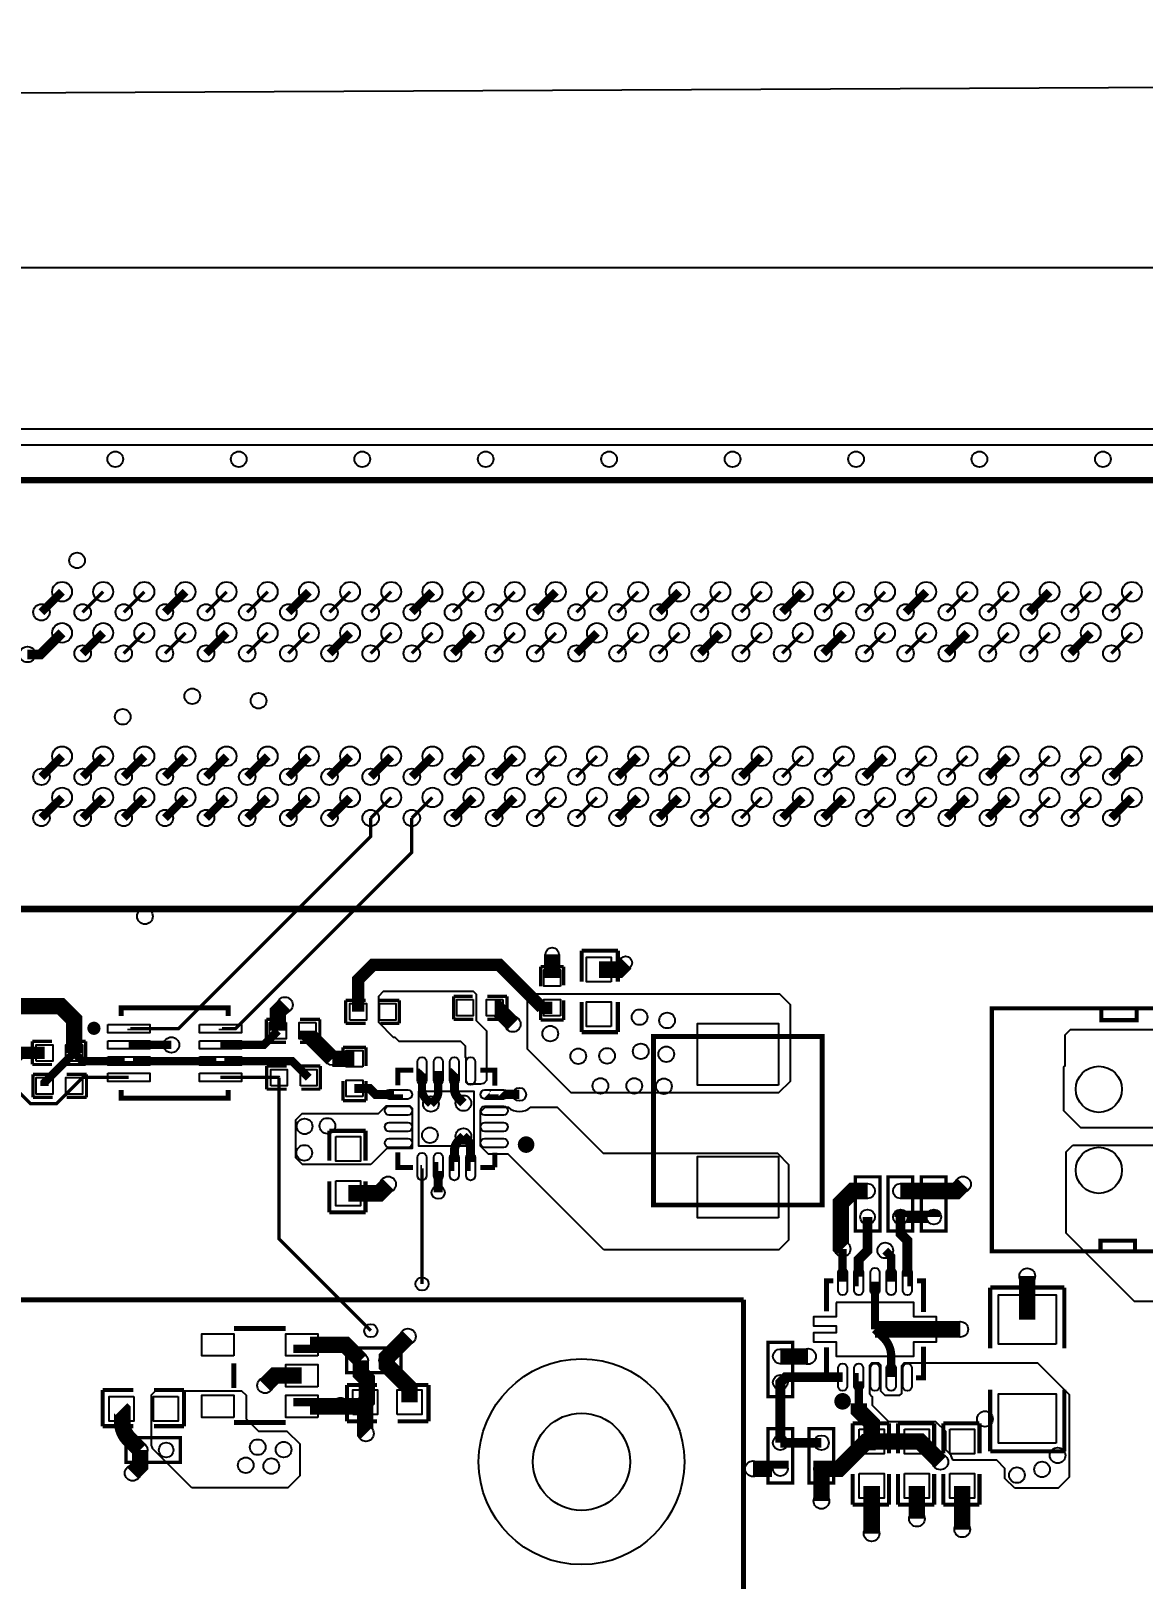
# Model space of a CAD drawing. Extents: x -17 to 168, y 0 to 127.
# Drawn here: x 93.23 to 127.55, y 79.5 to 127.28 of the extents above; entities that cross this region are included whole.
import ezdxf

# ---------------------------------------------------------------- set-up
doc = ezdxf.new("R2010")
doc.units = 0
doc.header["$MEASUREMENT"] = 0
doc.layers.get('0').update_dxf_attribs({"linetype": 'CONTINUOUS'})
doc.layers.get('Defpoints').update_dxf_attribs({"linetype": 'CONTINUOUS'})
for name, color, linetype in [('BG_OUTLINE', 130, 'CONTINUOUS'), ('ET_TOP', 123, 'CONTINUOUS'), ('PG_SILKSCREEN_TOP', 123, 'CONTINUOUS'), ('PIN_TOP', 4, 'CONTINUOUS'), ('RKI_ALL', 140, 'CONTINUOUS'), ('VC_TOP', 131, 'CONTINUOUS')]:
    doc.layers.add(name, color=color, linetype=linetype)
doc.dimstyles.get("Standard").update_dxf_attribs({"dimtxt": 0.18, "dimasz": 0.18, "dimexe": 0.18, "dimexo": 0.0625, "dimgap": 0.09, "dimtad": 0, "dimtih": 1, "dimtoh": 1, "dimdec": 4, "dimzin": 0, "dimdsep": 46, "dimtxsty": 'STANDARD', "dimcen": 0.09, "dimadec": 0, "dimazin": 0, "dimtfac": 1, "dimtdec": 4, "dimtofl": 0, "dimtmove": 0, "dimatfit": 3, "dimfxl": 1, "dimtolj": 1, "dimtzin": 0, "dimarcsym": 0})

# ---------------------------------------------------------------- blocks, each defined once
blk = doc.blocks.new('*D9')
at = {"layer": 'Defpoints', "color": 0, "linetype": 'Continuous', "transparency": 16777216}
for p in [(160.909, 119.971), (4.064, 110.936), (160.909, 110.936)]:
    blk.add_point(p, dxfattribs=at)
at = {"layer": 'VC_TOP', "color": 0, "linetype": 'Continuous', "lineweight": -2, "transparency": 16777216}
for p, q in [((4.064, 110.998), (4.064, 120.151)), ((7.064, 119.971), (72.396, 119.971)), ((157.909, 119.971), (92.576, 119.971)), ((160.909, 110.998), (160.909, 120.151))]:
    blk.add_line(p, q, dxfattribs=at)
at = {"layer": 'VC_TOP', "color": 0, "linetype": 'Continuous', "transparency": 16777216}
for points in [[(7.064, 120.471), (7.064, 119.471), (4.064, 119.971)], [(157.909, 120.471), (157.909, 119.471), (160.909, 119.971)]]:
    blk.add_solid(points, dxfattribs=at)
at = {"layer": 'VC_TOP', "color": 0, "linetype": 'Continuous', "transparency": 16777216, "insert": (82.486, 119.971), "char_height": 3, "attachment_point": 5}
blk.add_mtext('\\A1;156.85mm', dxfattribs=at)
blk = doc.blocks.new('*D10')
at = {"layer": 'Defpoints', "color": 0, "linetype": 'Continuous', "transparency": 16777216}
for p in [(164.94, 125.71), (165, 113.44), (0, 112.639)]:
    blk.add_point(p, dxfattribs=at)
at = {"layer": 'VC_TOP', "color": 0, "linetype": 'Continuous', "lineweight": -2, "transparency": 16777216}
for p, q in [((161.94, 125.695), (92.03, 125.356)), ((164.999, 113.503), (164.939, 125.89)), ((2.94, 124.924), (72.85, 125.263)), ((0, 112.702), (-0.06, 125.089))]:
    blk.add_line(p, q, dxfattribs=at)
at = {"layer": 'VC_TOP', "color": 0, "linetype": 'Continuous', "transparency": 16777216}
for points in [[(161.938, 126.195), (161.943, 125.195), (164.94, 125.71)], [(2.938, 125.424), (2.943, 124.424), (-0.06, 124.909)]]:
    blk.add_solid(points, dxfattribs=at)
at = {"layer": 'VC_TOP', "color": 0, "linetype": 'Continuous', "transparency": 16777216, "insert": (82.44, 125.31), "char_height": 3, "attachment_point": 5}
blk.add_mtext('\\A1;165.00mm', dxfattribs=at)

msp = doc.modelspace()

# ---------------------------------------------------------------- linework, layer by layer
at = {"linetype": 'Continuous'}
msp.add_circle((110.222005, 83.116496), 1.5, dxfattribs=at)
at = {"layer": 'BG_OUTLINE'}
msp.add_lwpolyline([(2.029968, 114.999795), (163.344352, 114.999795)], dxfattribs=at)
at = {"layer": 'ET_TOP'}
for points, const_width in [([(94.189499, 109.970595), (93.554499, 109.335595)], 0.254), ([(95.459499, 109.970595), (94.824499, 109.335595)], 0.1016), ([(96.729499, 109.970595), (96.094499, 109.335595)], 0.1016), ([(97.999499, 109.970595), (97.364499, 109.335595)], 0.254), ([(99.269499, 109.970595), (98.634499, 109.335595)], 0.1016), ([(100.539499, 109.970595), (99.904499, 109.335595)], 0.1016), ([(101.809499, 109.970595), (101.174499, 109.335595)], 0.254), ([(103.079499, 109.970595), (102.444499, 109.335595)], 0.1016), ([(104.349499, 109.970595), (103.714499, 109.335595)], 0.1016), ([(105.619499, 109.970595), (104.984499, 109.335595)], 0.254), ([(106.889499, 109.970595), (106.254499, 109.335595)], 0.1016), ([(108.159499, 109.970595), (107.524499, 109.335595)], 0.1016), ([(109.429499, 109.970595), (108.794499, 109.335595)], 0.254), ([(110.699499, 109.970595), (110.064499, 109.335595)], 0.1016), ([(111.969499, 109.970595), (111.334499, 109.335595)], 0.1016), ([(113.239499, 109.970595), (112.604499, 109.335595)], 0.254), ([(114.509499, 109.970595), (113.874499, 109.335595)], 0.1016), ([(115.779499, 109.970595), (115.144499, 109.335595)], 0.1016), ([(117.049499, 109.970595), (116.414499, 109.335595)], 0.254), ([(118.319499, 109.970595), (117.684499, 109.335595)], 0.1016), ([(119.589499, 109.970595), (118.954499, 109.335595)], 0.1016), ([(120.859499, 109.970595), (120.224499, 109.335595)], 0.254), ([(122.129499, 109.970595), (121.494499, 109.335595)], 0.1016), ([(123.399499, 109.970595), (122.764499, 109.335595)], 0.1016), ([(124.669499, 109.970595), (124.034499, 109.335595)], 0.254), ([(125.939499, 109.970595), (125.304499, 109.335595)], 0.1016), ([(127.209499, 109.970595), (126.574499, 109.335595)], 0.1016), ([(94.189499, 108.700595), (93.522698, 108.033795), (93.122801, 108.033795)], 0.3048), ([(95.459499, 108.700595), (94.824499, 108.065595)], 0.254), ([(96.729499, 108.700595), (96.094499, 108.065595)], 0.1016), ([(97.999499, 108.700595), (97.364499, 108.065595)], 0.1016), ([(99.269499, 108.700595), (98.634499, 108.065595)], 0.254), ([(100.539499, 108.700595), (99.904499, 108.065595)], 0.1016), ([(101.809499, 108.700595), (101.174499, 108.065595)], 0.1016), ([(103.079499, 108.700595), (102.444499, 108.065595)], 0.254), ([(104.349499, 108.700595), (103.714499, 108.065595)], 0.1016), ([(105.619499, 108.700595), (104.984499, 108.065595)], 0.1016), ([(106.889499, 108.700595), (106.254499, 108.065595)], 0.254), ([(108.159499, 108.700595), (107.524499, 108.065595)], 0.1016), ([(109.429499, 108.700595), (108.794499, 108.065595)], 0.1016), ([(110.699499, 108.700595), (110.064499, 108.065595)], 0.254), ([(111.969499, 108.700595), (111.334499, 108.065595)], 0.1016), ([(113.239499, 108.700595), (112.604499, 108.065595)], 0.1016), ([(114.509499, 108.700595), (113.874499, 108.065595)], 0.254), ([(115.779499, 108.700595), (115.144499, 108.065595)], 0.1016), ([(117.049499, 108.700595), (116.414499, 108.065595)], 0.1016), ([(118.319499, 108.700595), (117.684499, 108.065595)], 0.254), ([(119.589499, 108.700595), (118.954499, 108.065595)], 0.1016), ([(120.859499, 108.700595), (120.224499, 108.065595)], 0.1016), ([(122.129499, 108.700595), (121.494499, 108.065595)], 0.254), ([(123.399499, 108.700595), (122.764499, 108.065595)], 0.1016), ([(124.669499, 108.700595), (124.034499, 108.065595)], 0.1016), ([(125.939499, 108.700595), (125.304499, 108.065595)], 0.254), ([(127.209499, 108.700595), (126.574499, 108.065595)], 0.1016), ([(94.189499, 104.890595), (93.554499, 104.255595)], 0.254), ([(95.459499, 104.890595), (94.824499, 104.255595)], 0.254), ([(96.729499, 104.890595), (96.094499, 104.255595)], 0.254), ([(97.999499, 104.890595), (97.364499, 104.255595)], 0.254), ([(99.269499, 104.890595), (98.634499, 104.255595)], 0.254), ([(100.539499, 104.890595), (99.904499, 104.255595)], 0.254), ([(101.809499, 104.890595), (101.174499, 104.255595)], 0.254), ([(103.079499, 104.890595), (102.444499, 104.255595)], 0.254), ([(104.349499, 104.890595), (103.714499, 104.255595)], 0.254), ([(105.619499, 104.890595), (104.984499, 104.255595)], 0.254), ([(106.889499, 104.890595), (106.254499, 104.255595)], 0.254), ([(108.159499, 104.890595), (107.524499, 104.255595)], 0.254), ([(109.429499, 104.890595), (108.794499, 104.255595)], 0.1016), ([(110.699499, 104.890595), (110.064499, 104.255595)], 0.1016), ([(111.969499, 104.890595), (111.334499, 104.255595)], 0.254), ([(113.239499, 104.890595), (112.604499, 104.255595)], 0.1016), ([(114.509499, 104.890595), (113.874499, 104.255595)], 0.1016), ([(115.779499, 104.890595), (115.144499, 104.255595)], 0.254), ([(117.049499, 104.890595), (116.414499, 104.255595)], 0.1016), ([(118.319499, 104.890595), (117.684499, 104.255595)], 0.1016), ([(119.589499, 104.890595), (118.954499, 104.255595)], 0.254), ([(120.859499, 104.890595), (120.224499, 104.255595)], 0.1016), ([(122.129499, 104.890595), (121.494499, 104.255595)], 0.1016), ([(123.399499, 104.890595), (122.764499, 104.255595)], 0.254), ([(124.669499, 104.890595), (124.034499, 104.255595)], 0.1016), ([(125.939499, 104.890595), (125.304499, 104.255595)], 0.1016), ([(127.209499, 104.890595), (126.574499, 104.255595)], 0.254), ([(94.189499, 103.620595), (93.554499, 102.985595)], 0.254), ([(95.459499, 103.620595), (94.824499, 102.985595)], 0.254), ([(96.729499, 103.620595), (96.094499, 102.985595)], 0.254), ([(97.999499, 103.620595), (97.364499, 102.985595)], 0.254), ([(99.269499, 103.620595), (98.634499, 102.985595)], 0.254), ([(100.539499, 103.620595), (99.904499, 102.985595)], 0.254), ([(101.809499, 103.620595), (101.174499, 102.985595)], 0.254), ([(103.079499, 103.620595), (102.444499, 102.985595)], 0.254), ([(106.889499, 103.620595), (106.254499, 102.985595)], 0.254), ([(108.159499, 103.620595), (107.524499, 102.985595)], 0.254), ([(111.969499, 103.620595), (111.334499, 102.985595)], 0.254), ([(113.239499, 103.620595), (112.604499, 102.985595)], 0.254), ([(117.049499, 103.620595), (116.414499, 102.985595)], 0.254), ([(118.319499, 103.620595), (117.684499, 102.985595)], 0.254), ([(122.129499, 103.620595), (121.494499, 102.985595)], 0.254), ([(123.399499, 103.620595), (122.764499, 102.985595)], 0.254), ([(127.209499, 103.620595), (126.574499, 102.985595)], 0.254), ([(104.349499, 103.620595), (103.714499, 102.985595)], 0.1016), ([(105.619499, 103.620595), (104.984499, 102.985595)], 0.1016), ([(109.429499, 103.620595), (108.794499, 102.985595)], 0.1016), ([(110.699499, 103.620595), (110.064499, 102.985595)], 0.1016), ([(114.509499, 103.620595), (113.874499, 102.985595)], 0.1016), ([(115.779499, 103.620595), (115.144499, 102.985595)], 0.1016), ([(119.589499, 103.620595), (118.954499, 102.985595)], 0.1016), ([(120.859499, 103.620595), (120.224499, 102.985595)], 0.1016), ([(124.669499, 103.620595), (124.034499, 102.985595)], 0.1016), ([(125.939499, 103.620595), (125.304499, 102.985595)], 0.1016), ([(103.714499, 102.985595), (103.714499, 102.415188), (97.783193, 96.483907), (96.250506, 96.483907), (96.250506, 96.483983)], 0.1016), ([(104.984499, 102.985595), (104.984499, 101.925095), (104.5337, 101.474295), (99.543387, 96.483907), (99.075494, 96.483907), (99.075494, 96.483983)], 0.1016), ([(109.316495, 98.781895), (109.316495, 98.045295)], 0.508), ([(109.0041, 97.130895), (107.6833, 98.451695), (103.7844, 98.451695), (103.3272, 97.994495), (103.3272, 97.003895)], 0.381), ([(111.5822, 98.515195), (111.373895, 98.30689), (110.759189, 98.30689)], 0.508), ([(88.4555, 97.932494), (88.4555, 97.727795), (89.0016, 97.181695), (94.1451, 97.181695), (94.5642, 96.762595), (94.5642, 95.733895)], 0.508), ([(100.8507, 96.419695), (100.8507, 97.003895), (101.0666, 97.219795)], 0.508), ([(107.5436, 97.130895), (107.5944, 97.130895), (108.1024, 96.622895)], 0.508), ([(109.316495, 97.130895), (109.0041, 97.130895)], 0.381), ([(99.075494, 95.983806), (100.414811, 95.983806), (100.8507, 96.419695)], 0.254), ([(101.7651, 96.419695), (101.7651, 96.32569), (102.534695, 95.556095)], 0.508), ([(96.250506, 95.983806), (97.565489, 95.983806)], 0.254), ([(92.723005, 95.556095), (92.900805, 95.733895), (93.6498, 95.733895)], 0.381), ([(93.6498, 94.717895), (93.6498, 94.819495), (94.5642, 95.733895)], 0.254), ([(96.250506, 95.483985), (96.250506, 95.483909), (94.814111, 95.483909), (94.5642, 95.733895)], 0.254), ([(99.075494, 95.483985), (99.075494, 95.483909), (96.250506, 95.483909), (96.250506, 95.483985)], 0.254), ([(99.075494, 95.483985), (99.075494, 95.483909), (101.291111, 95.483909), (101.8032, 94.971895)], 0.254), ([(103.215389, 95.556095), (102.534695, 95.556095)], 0.508), ([(92.8751, 94.514695), (93.224401, 94.165395), (94.011801, 94.165395), (94.5642, 94.717895)], 0.1016), ([(96.250506, 94.983808), (94.830113, 94.983808), (94.5642, 94.717895)], 0.1016), ([(99.075494, 94.983808), (100.876887, 94.983808), (100.8888, 94.971895)], 0.1016), ([(100.8888, 94.971895), (100.8888, 89.993495), (103.7209, 87.161395)], 0.1016), ([(104.575102, 94.452999), (104.575102, 94.452897), (103.866391, 94.452897), (103.677695, 94.641695), (103.215389, 94.641695)], 0.2794), ([(108.306387, 94.457012), (107.528411, 94.457012), (107.524296, 94.452897), (107.525109, 94.452897), (107.525109, 94.452999)], 0.2794), ([(105.300018, 92.227908), (105.299993, 92.227908), (105.299993, 88.604903)], 0.1016), ([(105.800093, 91.432101), (105.800093, 92.227908), (105.800195, 92.227908)], 0.2794), ([(104.2543, 91.682595), (103.973605, 91.4019), (103.0224, 91.4019)], 0.508), ([(121.0945, 91.473807), (121.787412, 91.473807), (121.9962, 91.682595)], 0.508), ([(118.279189, 89.684606), (118.2243, 89.739495), (118.2243, 91.098395), (118.599712, 91.473807), (119.0498, 91.473807)], 0.508), ([(121.0945, 91.473807), (120.0658, 91.473807)], 0.508), ([(118.779087, 88.679299), (118.779011, 88.679299), (118.779011, 89.367106), (119.0498, 89.637895), (119.0498, 90.672183)], 0.3048), ([(121.0945, 90.672183), (121.0945, 90.672209), (120.0658, 90.672209), (120.0658, 90.672183)], 0.381), ([(120.0658, 90.672183), (120.0658, 90.158595), (120.279211, 89.94521), (120.279211, 88.679299), (120.279185, 88.679299)], 0.3048), ([(118.279189, 88.679299), (118.279189, 89.684606)], 0.254), ([(119.779288, 88.679299), (119.779288, 89.454507), (119.5959, 89.637895)], 0.254), ([(123.9774, 87.504295), (123.9774, 88.850495)], 0.508), ([(119.279187, 88.679299), (119.279187, 87.204296)], 0.254), ([(119.279187, 87.204296), (121.912101, 87.204296)], 0.508), ([(101.586792, 86.727106), (101.586792, 86.727005), (102.928903, 86.727005), (103.408988, 86.246995)], 0.508), ([(104.210612, 86.246995), (104.210612, 86.330307), (104.8639, 86.983595)], 0.508), ([(103.5431, 84.951595), (103.5939, 85.002395), (103.5939, 85.662795), (103.408988, 85.847707), (103.408988, 86.246995)], 0.508), ([(104.9147, 84.951595), (104.9147, 85.396095), (104.210612, 86.100209), (104.210612, 86.246995)], 0.508), ([(116.3574, 86.368407), (117.215412, 86.368407)], 0.508), ([(101.586792, 85.777095), (100.7618, 85.777095), (100.457, 85.472295)], 0.508), ([(118.279189, 85.729293), (116.520011, 85.729293), (116.3574, 85.566809), (116.3574, 85.566783)], 0.3048), ([(116.3574, 85.566783), (116.3574, 83.701407)], 0.3048), ([(101.586792, 84.827085), (101.586792, 84.82711), (103.418589, 84.82711), (103.5431, 84.951595)], 0.508), ([(103.5431, 84.951595), (103.5431, 84.011795), (103.5685, 83.986395)], 0.508), ([(96.601788, 83.478395), (96.601788, 83.001409), (96.3676, 82.767195)], 0.508), ([(116.3574, 83.701407), (117.6274, 83.701407)], 0.3048), ([(119.1768, 83.745095), (120.5738, 83.745095)], 0.508), ([(120.5738, 83.745095), (120.6627, 83.745095), (121.2977, 83.110095)], 0.508), ([(116.3574, 82.899783), (116.3574, 82.899809), (115.513612, 82.899809)], 0.508), ([(117.6274, 82.899783), (117.6274, 81.903595)], 0.508), ([(119.1768, 82.373495), (119.1768, 80.899)], 0.508), ([(120.5738, 82.373495), (120.5738, 81.3562)], 0.508), ([(121.9708, 82.373495), (121.9708, 81.026)], 0.508)]:
    msp.add_lwpolyline(points, dxfattribs=dict(at, const_width=const_width))
for points in [[(107.098313, 94.766105), (106.7181, 94.766105), (106.657597, 94.826607), (106.657597, 95.581495), (106.643399, 95.595694), (106.643399, 95.948195), (106.5022, 96.089495), (104.5972, 96.089495), (104.4702, 96.216495), (104.4194, 96.216495), (103.9622, 96.673695), (103.9622, 97.486495), (104.1146, 97.638895), (106.6292, 97.638895), (106.8832, 97.638895), (106.9721, 97.549995), (106.9721, 96.737195), (107.294705, 96.41459), (107.294705, 95.111595), (107.288305, 95.105195), (107.288305, 94.879211), (107.204307, 94.795111), (107.187695, 94.792495, 0.060708), (107.107711, 94.769889)], [(110.912656, 89.654634), (107.960211, 92.607105), (107.350611, 92.607105), (107.103697, 92.853993), (107.103697, 93.922291), (107.245201, 94.063795), (107.954293, 94.063795, 0.385914), (108.656907, 94.063795), (109.467599, 94.063795), (110.890304, 92.641166), (116.2685, 92.641166), (116.614448, 92.295218), (116.614448, 89.953338), (116.315744, 89.654634)], [(123.5964, 82.297295), (123.2916, 82.602095), (123.2916, 82.906895), (123.0376, 83.160895), (121.700011, 83.160895), (121.672604, 83.182689), (121.668311, 83.199707, 0.137897), (121.567397, 83.379793), (121.4628, 83.484212), (121.4628, 84.0486), (121.158, 84.3534), (119.704104, 84.3534), (119.20093, 84.856574), (119.20093, 85.120226), (119.155718, 85.165438), (119.115586, 85.20557), (119.115586, 86.098888), (119.185944, 86.169246), (119.384318, 86.169246), (119.449342, 86.104222), (119.449342, 85.30209), (119.583708, 85.167724), (120.049036, 85.167724), (120.104408, 85.223096), (120.104408, 86.088982), (120.184672, 86.169246), (124.296475, 86.169246), (125.033684, 85.432036), (125.2728, 85.192895), (125.2728, 82.640195), (124.9299, 82.297295)], [(98.1964, 82.309995), (96.980502, 83.525893), (96.977987, 83.541895, 0.054092), (96.95561, 83.621093), (96.9518, 83.630287), (96.9518, 85.180195), (97.0788, 85.307195), (99.7331, 85.307195), (99.8728, 85.167495), (99.8728, 84.443595), (100.2538, 84.062595), (101.1301, 84.062595), (101.5238, 83.668895), (101.5238, 82.678295), (101.1555, 82.309995)]]:
    msp.add_lwpolyline(points, format="xyb", close=True, dxfattribs=at)
for points in [[(108.884695, 95.522999), (108.5596, 95.848195), (108.5596, 97.562695), (112.776, 97.562695), (116.329435, 97.562695), (116.661438, 97.230692), (116.661438, 94.857316), (116.306117, 94.501995), (109.9058, 94.501995)], [(133.6294, 95.530695), (134.6708, 94.489295), (139.2428, 94.489295), (139.3825, 94.349595), (139.3825, 92.469995), (139.3825, 92.127095), (138.8364, 91.580995), (133.9596, 91.580995), (133.3627, 92.177895), (130.429, 92.177895), (129.1844, 93.422495), (125.6284, 93.422495), (125.1077, 93.943195), (125.1077, 95.302095), (125.1458, 95.340195), (125.1458, 96.292695), (125.3109, 96.457795), (132.7023, 96.457795)], [(103.715795, 92.28709), (103.7082, 92.29471), (102.0572, 92.29471), (101.606604, 92.29471), (101.40569, 92.495624), (101.40569, 93.667123), (101.601778, 93.863211), (103.95331, 93.863211), (104.193289, 94.10319), (104.9274, 94.10319), (104.996488, 94.034102), (104.996488, 92.787495), (104.2162, 92.787495)], [(125.3871, 92.889095), (127.9779, 92.889095), (129.7432, 91.123795), (133.5278, 91.123795), (134.511999, 90.139495), (145.992799, 90.139495), (146.5072, 90.653895), (148.3487, 90.653895), (148.463, 90.539595), (148.463, 87.415395), (148.2979, 87.250295), (146.0373, 87.250295), (145.2245, 88.063095), (127.2921, 88.063095), (125.1839, 90.171295), (125.1839, 92.685895)]]:
    msp.add_lwpolyline(points, close=True, dxfattribs=at)
for points, const_width in [([(105.5751, 94.159095), (105.419601, 94.314594, -0.198921), (105.299993, 94.603341), (105.299993, 95.177889), (105.300018, 95.177915)], 0.254), ([(105.5751, 94.159095), (105.705554, 94.28955, 0.198906), (105.800093, 94.517794), (105.800093, 95.177889), (105.800195, 95.177889), (105.800195, 95.177915)], 0.254), ([(106.5784, 94.184495), (106.419447, 94.343449, -0.198913), (106.299991, 94.63184), (106.299991, 95.177889), (106.300016, 95.177915)], 0.2794), ([(106.5784, 93.168495), (106.419447, 93.009542, 0.198929), (106.299991, 92.721176), (106.299991, 92.227908), (106.300016, 92.227908)], 0.2794), ([(106.5784, 93.168495), (106.709007, 93.037838, -0.198853), (106.800091, 92.817823), (106.800091, 92.227908), (106.800193, 92.227908)], 0.2794), ([(119.779288, 85.729293), (119.779288, 86.375951, 0.198913), (119.547183, 86.936301), (119.279187, 87.204296)], 0.254), ([(96.601788, 83.478395), (96.259142, 83.821041, -0.198906), (96.0501, 84.325765), (96.0501, 84.722995), (96.0247, 84.748395)], 0.508)]:
    msp.add_lwpolyline(points, format="xyb", dxfattribs=dict(at, const_width=const_width))
for points in [[(119.1768, 83.745095, 0.508, 0.508, 0), (119.1768, 84.303845, 0.508, 0.508, 0), (118.779011, 84.701634, 0.508, 0.508, 0), (118.779011, 84.924392, 0.254, 0.254, 0), (118.779011, 85.729293, 0.254, 0.254, 0), (118.779087, 85.729293, 0.254, 0.254, 0)], [(119.1768, 83.745095, 0.254, 0.254, 0), (119.1768, 83.719695, 0.508, 0.508, 0), (118.9863, 83.719695, 0.508, 0.508, 0), (118.166388, 82.899809, 0.508, 0.508, 0), (117.6274, 82.899809, 0.508, 0.508, 0), (117.6274, 82.899783, 0.508, 0.508, 0)]]:
    msp.add_lwpolyline(points, format="xyseb", dxfattribs=at)
at = {"layer": 'PG_SILKSCREEN_TOP'}
for points, const_width in [([(145.992799, 113.412295), (145.992799, 100.178895), (89.376199, 100.178895)], 0.2032), ([(89.401599, 113.412295), (145.865799, 113.412295)], 0.2032), ([(110.225789, 97.93859), (110.225789, 98.89109)], 0.127), ([(110.225789, 98.89109), (111.343389, 98.89109)], 0.127), ([(111.343389, 98.89109), (111.343389, 97.93859)], 0.127), ([(108.960895, 98.400895), (109.672095, 98.400895)], 0.1016), ([(108.960895, 97.791295), (108.960895, 98.400895)], 0.1016), ([(109.672095, 98.400895), (109.672095, 97.816695)], 0.1016), ([(106.2736, 96.775295), (106.2736, 97.486495)], 0.1016), ([(106.2736, 97.486495), (106.8578, 97.486495)], 0.1016), ([(107.9246, 97.486495), (107.315, 97.486495)], 0.1016), ([(107.9246, 96.775295), (107.9246, 97.486495)], 0.1016), ([(99.314, 96.876895), (99.314, 97.130895), (96.012, 97.130895), (96.012, 96.876895)], 0.1524), ([(102.9462, 97.359495), (103.5558, 97.359495)], 0.1016), ([(102.9462, 97.359495), (102.9462, 96.648295)], 0.1016), ([(103.9876, 97.359495), (104.5972, 97.359495)], 0.1016), ([(104.5972, 97.359495), (104.5972, 96.648295)], 0.1016), ([(108.960895, 96.749895), (108.960895, 97.359495)], 0.1016), ([(109.672095, 96.749895), (109.672095, 97.359495)], 0.1016), ([(110.225789, 97.30359), (110.225789, 96.37649)], 0.127), ([(111.343389, 96.37649), (111.343389, 97.30359)], 0.127), ([(127.3556, 97.076793), (127.3556, 96.746593), (126.2634, 96.746593), (126.2634, 97.102193)], 0.127), ([(100.4951, 96.775295), (101.0793, 96.775295)], 0.1016), ([(100.4951, 96.064095), (100.4951, 96.775295)], 0.1016), ([(102.1461, 96.775295), (101.5365, 96.775295)], 0.1016), ([(102.1461, 96.064095), (102.1461, 96.775295)], 0.1016), ([(102.9462, 96.648295), (103.5558, 96.648295)], 0.1016), ([(104.5972, 96.648295), (104.013, 96.648295)], 0.1016), ([(106.8832, 96.775295), (106.2736, 96.775295)], 0.1016), ([(107.9246, 96.775295), (107.315, 96.775295)], 0.1016), ([(108.960895, 96.749895), (109.672095, 96.749895)], 0.1016), ([(93.2688, 96.089495), (93.2688, 95.378295)], 0.1016), ([(93.2688, 96.089495), (93.8784, 96.089495)], 0.1016), ([(94.3102, 96.089495), (94.9198, 96.089495)], 0.1016), ([(94.9198, 96.089495), (94.9198, 95.378295)], 0.1016), ([(101.1047, 96.064095), (100.4951, 96.064095)], 0.1016), ([(102.1461, 96.064095), (101.5365, 96.064095)], 0.1016), ([(110.225789, 96.37649), (111.343389, 96.37649)], 0.127), ([(102.859789, 95.911695), (103.570989, 95.911695)], 0.1016), ([(102.859789, 95.302095), (102.859789, 95.911695)], 0.1016), ([(103.570989, 95.911695), (103.570989, 95.327495)], 0.1016), ([(93.2688, 95.378295), (93.8784, 95.378295)], 0.1016), ([(93.2942, 94.362295), (93.2942, 95.073495)], 0.1016), ([(93.2942, 95.073495), (93.8784, 95.073495)], 0.1016), ([(94.9198, 95.378295), (94.3356, 95.378295)], 0.1016), ([(94.9452, 95.073495), (94.3356, 95.073495)], 0.1016), ([(94.9452, 94.362295), (94.9452, 95.073495)], 0.1016), ([(100.5078, 95.327495), (101.1174, 95.327495)], 0.1016), ([(100.5078, 95.327495), (100.5078, 94.616295)], 0.1016), ([(101.5492, 95.327495), (102.1588, 95.327495)], 0.1016), ([(102.1588, 95.327495), (102.1588, 94.616295)], 0.1016), ([(105.031997, 95.20301), (104.550007, 95.20301), (104.550007, 94.730087)], 0.1524), ([(107.550204, 94.720893), (107.550204, 95.20301), (107.100903, 95.20301)], 0.1524), ([(99.314, 94.590895), (99.314, 94.336895), (96.012, 94.336895), (96.012, 94.590895)], 0.1524), ([(100.5078, 94.616295), (101.1174, 94.616295)], 0.1016), ([(102.1588, 94.616295), (101.5746, 94.616295)], 0.1016), ([(102.859789, 94.260695), (102.859789, 94.870295)], 0.1016), ([(103.570989, 94.260695), (103.570989, 94.870295)], 0.1016), ([(93.9038, 94.362295), (93.2942, 94.362295)], 0.1016), ([(94.9452, 94.362295), (94.3356, 94.362295)], 0.1016), ([(102.859789, 94.260695), (103.570989, 94.260695)], 0.1016), ([(103.5558, 93.3323), (102.4382, 93.3323)], 0.127), ([(102.4382, 93.3323), (102.4382, 92.4052)], 0.127), ([(103.5558, 92.4052), (103.5558, 93.3323)], 0.127), ([(104.550007, 92.670605), (104.550007, 92.202787), (105.024911, 92.202787)], 0.1524), ([(107.550204, 92.202787), (107.550204, 92.661511)], 0.1524), ([(107.10291, 92.202787), (107.550204, 92.202787)], 0.1524), ([(102.4382, 90.8177), (102.4382, 91.7702)], 0.127), ([(103.5558, 91.7702), (103.5558, 90.8177)], 0.127), ([(103.5558, 90.8177), (102.4382, 90.8177)], 0.127), ([(127.3048, 89.634593), (127.3048, 89.939393), (126.238, 89.939393), (126.238, 89.659993)], 0.127), ([(117.994709, 88.704395), (117.779013, 88.704395), (117.779013, 87.760607)], 0.1524), ([(120.779311, 87.734902), (120.779311, 88.704395), (120.580404, 88.704395)], 0.1524), ([(122.8344, 88.494895), (125.1204, 88.494895)], 0.127), ([(122.8344, 86.615295), (122.8344, 88.494895)], 0.127), ([(125.1204, 88.494895), (125.1204, 86.615295)], 0.127), ([(115.221995, 88.11641), (35.222205, 88.11641), (35.222205, 28.116505), (115.221995, 28.116505), (115.221995, 55.131995)], 0.1524), ([(115.221995, 52.820595), (115.221995, 88.11641)], 0.1524), ([(99.4918, 87.227207), (101.092, 87.227207)], 0.1524), ([(117.779013, 86.647503), (117.779013, 85.704197)], 0.1524), ([(120.546089, 85.704197), (120.779311, 85.704197), (120.779311, 86.673207)], 0.1524), ([(99.4918, 85.396095), (99.4918, 86.158095)], 0.1524), ([(103.9114, 85.484995), (102.9843, 85.484995)], 0.127), ([(102.9843, 85.484995), (102.9843, 84.367395)], 0.127), ([(104.5464, 85.484995), (105.4989, 85.484995)], 0.127), ([(105.4989, 85.484995), (105.4989, 84.367395)], 0.127), ([(117.779013, 85.704197), (117.969005, 85.704197)], 0.1524), ([(95.4405, 84.214995), (95.4405, 85.332595)], 0.127), ([(95.4405, 85.332595), (96.393, 85.332595)], 0.127), ([(97.9551, 85.332595), (97.028, 85.332595)], 0.127), ([(97.9551, 84.214995), (97.9551, 85.332595)], 0.127), ([(122.8344, 85.345295), (122.8344, 83.440295)], 0.127), ([(125.1204, 83.440295), (125.1204, 85.345295)], 0.127), ([(96.393, 84.214995), (95.4405, 84.214995)], 0.127), ([(97.028, 84.214995), (97.9551, 84.214995)], 0.127), ([(101.092, 84.327009), (99.4918, 84.327009)], 0.1524), ([(102.9843, 84.367395), (103.9114, 84.367395)], 0.127), ([(105.4989, 84.367395), (104.5464, 84.367395)], 0.127), ([(119.7102, 84.303895), (118.5926, 84.303895)], 0.127), ([(118.5926, 84.303895), (118.5926, 83.376795)], 0.127), ([(119.7102, 83.376795), (119.7102, 84.303895)], 0.127), ([(121.1072, 84.303895), (119.9896, 84.303895)], 0.127), ([(119.9896, 84.303895), (119.9896, 83.376795)], 0.127), ([(121.1072, 83.376795), (121.1072, 84.303895)], 0.127), ([(122.5042, 84.303895), (121.3866, 84.303895)], 0.127), ([(121.3866, 84.303895), (121.3866, 83.376795)], 0.127), ([(122.5042, 83.376795), (122.5042, 84.303895)], 0.127), ([(122.8344, 83.440295), (125.1204, 83.440295)], 0.127), ([(118.5926, 81.789295), (118.5926, 82.741795)], 0.127), ([(119.7102, 82.741795), (119.7102, 81.789295)], 0.127), ([(119.9896, 81.789295), (119.9896, 82.741795)], 0.127), ([(121.1072, 82.741795), (121.1072, 81.789295)], 0.127), ([(121.3866, 81.789295), (121.3866, 82.741795)], 0.127), ([(122.5042, 82.741795), (122.5042, 81.789295)], 0.127), ([(119.7102, 81.789295), (118.5926, 81.789295)], 0.127), ([(121.1072, 81.789295), (119.9896, 81.789295)], 0.127), ([(122.5042, 81.789295), (121.3866, 81.789295)], 0.127)]:
    msp.add_lwpolyline(points, dxfattribs=dict(at, const_width=const_width))
for points, const_width in [([(128.587195, 97.11309), (128.587195, 89.613003), (122.887207, 89.613003), (122.887207, 97.11309)], 0.127), ([(112.446791, 96.240905), (112.446791, 91.040991), (117.646704, 91.040991), (117.646704, 96.240905)], 0.150089), ([(119.4308, 91.911195), (119.4308, 90.234795), (118.6688, 90.234795), (118.6688, 91.911195)], 0.1016), ([(119.6848, 90.234795), (119.6848, 91.911195), (120.4468, 91.911195), (120.4468, 90.234795)], 0.1016), ([(120.7135, 90.234795), (120.7135, 91.911195), (121.4755, 91.911195), (121.4755, 90.234795)], 0.1016), ([(102.9716, 86.627995), (104.648, 86.627995), (104.648, 85.865995), (102.9716, 85.865995)], 0.1016), ([(115.9764, 85.129395), (115.9764, 86.805795), (116.7384, 86.805795), (116.7384, 85.129395)], 0.1016), ([(116.7384, 84.138795), (116.7384, 82.462395), (115.9764, 82.462395), (115.9764, 84.138795)], 0.1016), ([(118.0084, 84.138795), (118.0084, 82.462395), (117.2464, 82.462395), (117.2464, 84.138795)], 0.1016), ([(97.8408, 83.097395), (96.1644, 83.097395), (96.1644, 83.859395), (97.8408, 83.859395)], 0.1016)]:
    msp.add_lwpolyline(points, close=True, dxfattribs=dict(at, const_width=const_width))
for points, const_width in [([(95.2754, 96.495895, 1), (95.0722, 96.495845, 1)], 0.2032), ([(108.640093, 92.905605, 1), (108.383095, 92.905555, 1)], 0.254), ([(102.9081, 84.862695, 1), (102.6541, 84.862645, 1)], 0.254), ([(118.407891, 84.982304, 1), (118.150945, 84.982304, 1)], 0.254)]:
    msp.add_lwpolyline(points, format="xyb", close=True, dxfattribs=dict(at, const_width=const_width))
at = {"layer": 'PIN_TOP'}
for points in [[(111.140189, 97.92589), (110.378189, 97.92589), (110.378189, 98.68789), (111.140189, 98.68789)], [(109.570495, 97.791295), (109.062495, 97.791295), (109.062495, 98.299295), (109.570495, 98.299295)], [(103.0732, 96.749895), (103.0732, 97.257895), (103.5812, 97.257895), (103.5812, 96.749895)], [(103.9876, 96.749895), (103.9876, 97.257895), (104.4956, 97.257895), (104.4956, 96.749895)], [(106.8832, 97.384895), (106.8832, 96.876895), (106.3752, 96.876895), (106.3752, 97.384895)], [(107.7976, 97.384895), (107.7976, 96.876895), (107.2896, 96.876895), (107.2896, 97.384895)], [(109.570495, 96.876895), (109.062495, 96.876895), (109.062495, 97.384895), (109.570495, 97.384895)], [(111.140189, 96.55429), (110.378189, 96.55429), (110.378189, 97.31629), (111.140189, 97.31629)], [(95.602806, 96.610983), (96.898206, 96.610983), (96.898206, 96.356983), (95.602806, 96.356983)], [(98.427794, 96.610983), (99.723194, 96.610983), (99.723194, 96.356983), (98.427794, 96.356983)], [(101.1047, 96.673695), (101.1047, 96.165695), (100.5967, 96.165695), (100.5967, 96.673695)], [(102.0191, 96.673695), (102.0191, 96.165695), (101.5111, 96.165695), (101.5111, 96.673695)], [(116.296758, 94.740971), (113.796864, 94.740971), (113.796864, 96.640866), (116.296758, 96.640866)], [(95.602806, 96.110806), (96.898206, 96.110806), (96.898206, 95.856806), (95.602806, 95.856806)], [(98.427794, 96.110806), (99.723194, 96.110806), (99.723194, 95.856806), (98.427794, 95.856806)], [(93.3958, 95.479895), (93.3958, 95.987895), (93.9038, 95.987895), (93.9038, 95.479895)], [(94.3102, 95.479895), (94.3102, 95.987895), (94.8182, 95.987895), (94.8182, 95.479895)], [(95.602806, 95.610985), (96.898206, 95.610985), (96.898206, 95.356985), (95.602806, 95.356985)], [(98.427794, 95.610985), (99.723194, 95.610985), (99.723194, 95.356985), (98.427794, 95.356985)], [(103.469389, 95.302095), (102.961389, 95.302095), (102.961389, 95.810095), (103.469389, 95.810095)], [(95.602806, 95.110808), (96.898206, 95.110808), (96.898206, 94.856808), (95.602806, 94.856808)], [(98.427794, 95.110808), (99.723194, 95.110808), (99.723194, 94.856808), (98.427794, 94.856808)], [(100.6348, 94.717895), (100.6348, 95.225895), (101.1428, 95.225895), (101.1428, 94.717895)], [(101.5492, 94.717895), (101.5492, 95.225895), (102.0572, 95.225895), (102.0572, 94.717895)], [(93.9038, 94.971895), (93.9038, 94.463895), (93.3958, 94.463895), (93.3958, 94.971895)], [(94.8182, 94.971895), (94.8182, 94.463895), (94.3102, 94.463895), (94.3102, 94.971895)], [(103.469389, 94.387695), (102.961389, 94.387695), (102.961389, 94.895695), (103.469389, 94.895695)], [(106.900104, 92.852913), (105.200107, 92.852913), (105.200107, 94.55291), (106.900104, 94.55291)], [(102.6414, 93.1545), (103.4034, 93.1545), (103.4034, 92.3925), (102.6414, 92.3925)], [(116.296758, 90.640954), (113.796864, 90.640954), (113.796864, 92.540849), (116.296758, 92.540849)], [(102.6414, 91.7829), (103.4034, 91.7829), (103.4034, 91.0209), (102.6414, 91.0209)], [(118.079291, 88.029288), (118.079291, 87.594186), (117.379293, 87.594186), (117.379293, 87.314303), (118.079291, 87.314303), (118.079291, 87.094289), (117.379293, 87.094289), (117.379293, 86.814406), (118.079291, 86.814406), (118.079291, 86.379304), (120.479083, 86.379304), (120.479083, 86.814406), (121.179082, 86.814406), (121.179082, 87.094289), (120.479083, 87.094289), (120.479083, 87.314303), (121.179082, 87.314303), (121.179082, 87.594186), (120.479083, 87.594186), (120.479083, 88.029288)], [(124.8664, 86.742295), (123.0884, 86.742295), (123.0884, 88.266295), (124.8664, 88.266295)], [(99.492308, 86.384206), (98.501708, 86.384206), (98.501708, 87.070006), (99.492308, 87.070006)], [(102.082092, 86.384206), (101.091492, 86.384206), (101.091492, 87.070006), (102.082092, 87.070006)], [(102.082092, 85.434195), (101.091492, 85.434195), (101.091492, 86.119995), (102.082092, 86.119995)], [(96.4057, 85.129395), (96.4057, 84.367395), (95.6437, 84.367395), (95.6437, 85.129395)], [(97.7773, 85.129395), (97.7773, 84.367395), (97.0153, 84.367395), (97.0153, 85.129395)], [(99.492308, 84.484185), (98.501708, 84.484185), (98.501708, 85.169985), (99.492308, 85.169985)], [(102.082092, 84.484185), (101.091492, 84.484185), (101.091492, 85.169985), (102.082092, 85.169985)], [(103.1621, 84.570595), (103.1621, 85.332595), (103.9241, 85.332595), (103.9241, 84.570595)], [(104.5337, 84.570595), (104.5337, 85.332595), (105.2957, 85.332595), (105.2957, 84.570595)], [(124.8664, 83.694295), (123.0884, 83.694295), (123.0884, 85.218295), (124.8664, 85.218295)], [(118.7958, 84.126095), (119.5578, 84.126095), (119.5578, 83.364095), (118.7958, 83.364095)], [(120.1928, 84.126095), (120.9548, 84.126095), (120.9548, 83.364095), (120.1928, 83.364095)], [(121.5898, 84.126095), (122.3518, 84.126095), (122.3518, 83.364095), (121.5898, 83.364095)], [(118.7958, 82.754495), (119.5578, 82.754495), (119.5578, 81.992495), (118.7958, 81.992495)], [(120.1928, 82.754495), (120.9548, 82.754495), (120.9548, 81.992495), (120.1928, 81.992495)], [(121.5898, 82.754495), (122.3518, 82.754495), (122.3518, 81.992495), (121.5898, 81.992495)]]:
    msp.add_lwpolyline(points, close=True, dxfattribs=at)
for points in [[(105.440112, 95.462877), (105.440112, 94.892952, -1), (105.159924, 94.892952), (105.159924, 95.462877, -1)], [(105.940288, 95.462877), (105.940288, 94.892952, -1), (105.660101, 94.892952), (105.660101, 95.462877, -1)], [(106.44011, 95.462877), (106.44011, 94.892952, -1), (106.159922, 94.892952), (106.159922, 95.462877, -1)], [(106.940287, 95.462877), (106.940287, 94.892952, -1), (106.660099, 94.892952), (106.660099, 95.462877, -1)], [(104.290139, 94.593092), (104.860065, 94.593092, -1), (104.860065, 94.312905), (104.290139, 94.312905, -1)], [(107.240146, 94.593092), (107.810071, 94.593092, -1), (107.810071, 94.312905), (107.240146, 94.312905, -1)], [(104.290139, 94.092916), (104.860065, 94.092916, -1), (104.860065, 93.812728), (104.290139, 93.812728, -1)], [(107.240146, 94.092916), (107.810071, 94.092916, -1), (107.810071, 93.812728), (107.240146, 93.812728, -1)], [(104.290139, 93.593094), (104.860065, 93.593094, -1), (104.860065, 93.312907), (104.290139, 93.312907, -1)], [(107.240146, 93.593094), (107.810071, 93.593094, -1), (107.810071, 93.312907), (107.240146, 93.312907, -1)], [(104.290139, 93.092918), (104.860065, 93.092918, -1), (104.860065, 92.81273), (104.290139, 92.81273, -1)], [(107.240146, 93.092918), (107.810071, 93.092918, -1), (107.810071, 92.81273), (107.240146, 92.81273, -1)], [(105.440112, 92.512871), (105.440112, 91.942945, -1), (105.159924, 91.942945), (105.159924, 92.512871, -1)], [(105.940288, 92.512871), (105.940288, 91.942945, -1), (105.660101, 91.942945), (105.660101, 92.512871, -1)], [(106.44011, 92.512871), (106.44011, 91.942945, -1), (106.159922, 91.942945), (106.159922, 92.512871, -1)], [(106.940287, 92.512871), (106.940287, 91.942945, -1), (106.660099, 91.942945), (106.660099, 92.512871, -1)], [(118.419283, 88.964262), (118.419283, 88.394337, -1), (118.139096, 88.394337), (118.139096, 88.964262, -1)], [(118.919181, 88.964262), (118.919181, 88.394337, -1), (118.638993, 88.394337), (118.638993, 88.964262, -1)], [(119.419281, 88.964262), (119.419281, 88.394337, -1), (119.139094, 88.394337), (119.139094, 88.964262, -1)], [(119.919382, 88.964262), (119.919382, 88.394337, -1), (119.639194, 88.394337), (119.639194, 88.964262, -1)], [(120.419279, 88.964262), (120.419279, 88.394337, -1), (120.139092, 88.394337), (120.139092, 88.964262, -1)], [(118.419283, 86.014255), (118.419283, 85.44433, -1), (118.139096, 85.44433), (118.139096, 86.014255, -1)], [(118.919181, 86.014255), (118.919181, 85.44433, -1), (118.638993, 85.44433), (118.638993, 86.014255, -1)], [(119.419281, 86.014255), (119.419281, 85.44433, -1), (119.139094, 85.44433), (119.139094, 86.014255, -1)], [(119.919382, 86.014255), (119.919382, 85.44433, -1), (119.639194, 85.44433), (119.639194, 86.014255, -1)], [(120.419279, 86.014255), (120.419279, 85.44433, -1), (120.139092, 85.44433), (120.139092, 86.014255, -1)]]:
    msp.add_lwpolyline(points, format="xyb", close=True, dxfattribs=at)
for centre, radius in [((94.189499, 109.970595), 0.3048), ((95.459499, 109.970595), 0.3048), ((96.729499, 109.970595), 0.3048), ((97.999499, 109.970595), 0.3048), ((99.269499, 109.970595), 0.3048), ((100.539499, 109.970595), 0.3048), ((101.809499, 109.970595), 0.3048), ((103.079499, 109.970595), 0.3048), ((104.349499, 109.970595), 0.3048), ((105.619499, 109.970595), 0.3048), ((106.889499, 109.970595), 0.3048), ((108.159499, 109.970595), 0.3048), ((109.429499, 109.970595), 0.3048), ((110.699499, 109.970595), 0.3048), ((111.969499, 109.970595), 0.3048), ((113.239499, 109.970595), 0.3048), ((114.509499, 109.970595), 0.3048), ((115.779499, 109.970595), 0.3048), ((117.049499, 109.970595), 0.3048), ((118.319499, 109.970595), 0.3048), ((119.589499, 109.970595), 0.3048), ((120.859499, 109.970595), 0.3048), ((122.129499, 109.970595), 0.3048), ((123.399499, 109.970595), 0.3048), ((124.669499, 109.970595), 0.3048), ((125.939499, 109.970595), 0.3048), ((127.209499, 109.970595), 0.3048), ((94.189499, 108.700595), 0.3048), ((95.459499, 108.700595), 0.3048), ((96.729499, 108.700595), 0.3048), ((97.999499, 108.700595), 0.3048), ((99.269499, 108.700595), 0.3048), ((100.539499, 108.700595), 0.3048), ((101.809499, 108.700595), 0.3048), ((103.079499, 108.700595), 0.3048), ((104.349499, 108.700595), 0.3048), ((105.619499, 108.700595), 0.3048), ((106.889499, 108.700595), 0.3048), ((108.159499, 108.700595), 0.3048), ((109.429499, 108.700595), 0.3048), ((110.699499, 108.700595), 0.3048), ((111.969499, 108.700595), 0.3048), ((113.239499, 108.700595), 0.3048), ((114.509499, 108.700595), 0.3048), ((115.779499, 108.700595), 0.3048), ((117.049499, 108.700595), 0.3048), ((118.319499, 108.700595), 0.3048), ((119.589499, 108.700595), 0.3048), ((120.859499, 108.700595), 0.3048), ((122.129499, 108.700595), 0.3048), ((123.399499, 108.700595), 0.3048), ((124.669499, 108.700595), 0.3048), ((125.939499, 108.700595), 0.3048), ((127.209499, 108.700595), 0.3048), ((94.189499, 104.890595), 0.3048), ((95.459499, 104.890595), 0.3048), ((96.729499, 104.890595), 0.3048), ((97.999499, 104.890595), 0.3048), ((99.269499, 104.890595), 0.3048), ((100.539499, 104.890595), 0.3048), ((101.809499, 104.890595), 0.3048), ((103.079499, 104.890595), 0.3048), ((104.349499, 104.890595), 0.3048), ((105.619499, 104.890595), 0.3048), ((106.889499, 104.890595), 0.3048), ((108.159499, 104.890595), 0.3048), ((109.429499, 104.890595), 0.3048), ((110.699499, 104.890595), 0.3048), ((111.969499, 104.890595), 0.3048), ((113.239499, 104.890595), 0.3048), ((114.509499, 104.890595), 0.3048), ((115.779499, 104.890595), 0.3048), ((117.049499, 104.890595), 0.3048), ((118.319499, 104.890595), 0.3048), ((119.589499, 104.890595), 0.3048), ((120.859499, 104.890595), 0.3048), ((122.129499, 104.890595), 0.3048), ((123.399499, 104.890595), 0.3048), ((124.669499, 104.890595), 0.3048), ((125.939499, 104.890595), 0.3048), ((127.209499, 104.890595), 0.3048), ((94.189499, 103.620595), 0.3048), ((95.459499, 103.620595), 0.3048), ((96.729499, 103.620595), 0.3048), ((97.999499, 103.620595), 0.3048), ((99.269499, 103.620595), 0.3048), ((100.539499, 103.620595), 0.3048), ((101.809499, 103.620595), 0.3048), ((103.079499, 103.620595), 0.3048), ((104.349499, 103.620595), 0.3048), ((105.619499, 103.620595), 0.3048), ((106.889499, 103.620595), 0.3048), ((108.159499, 103.620595), 0.3048), ((109.429499, 103.620595), 0.3048), ((110.699499, 103.620595), 0.3048), ((111.969499, 103.620595), 0.3048), ((113.239499, 103.620595), 0.3048), ((114.509499, 103.620595), 0.3048), ((115.779499, 103.620595), 0.3048), ((117.049499, 103.620595), 0.3048), ((118.319499, 103.620595), 0.3048), ((119.589499, 103.620595), 0.3048), ((120.859499, 103.620595), 0.3048), ((122.129499, 103.620595), 0.3048), ((123.399499, 103.620595), 0.3048), ((124.669499, 103.620595), 0.3048), ((125.939499, 103.620595), 0.3048), ((127.209499, 103.620595), 0.3048), ((126.1872, 94.612993), 0.7112), ((126.1872, 92.112897), 0.7112), ((119.0498, 91.473807), 0.2286), ((120.0658, 91.473807), 0.2286), ((121.0945, 91.473807), 0.2286), ((119.0498, 90.672183), 0.2286), ((120.0658, 90.672183), 0.2286), ((121.0945, 90.672183), 0.2286), ((116.3574, 86.368407), 0.2286), ((103.408988, 86.246995), 0.2286), ((104.210612, 86.246995), 0.2286), ((110.222005, 83.116496), 3.175), ((116.3574, 85.566783), 0.2286), ((96.601788, 83.478395), 0.2286), ((97.403412, 83.478395), 0.2286), ((116.3574, 83.701407), 0.2286), ((117.6274, 83.701407), 0.2286), ((116.3574, 82.899783), 0.2286), ((117.6274, 82.899783), 0.2286)]:
    msp.add_circle(centre, radius, dxfattribs=at)
at = {"layer": 'RKI_ALL'}
msp.add_lwpolyline([(1.538478, 0.508), (163.357001, 0.508, 0.409108), (164.491695, 1.662684), (164.491695, 113.370131, 0.402936), (163.32581, 114.491795), (2.225802, 114.491795, 0.392301), (0.508, 112.639348), (0.508, 1.476756, 0.396248)], format="xyb", close=True, dxfattribs=at)
at = {"layer": 'VC_TOP'}
for centre, radius in [((95.8342, 114.059995), 0.2413), ((99.6442, 114.059995), 0.2413), ((103.4542, 114.059995), 0.2413), ((107.2642, 114.059995), 0.2413), ((111.0742, 114.059995), 0.2413), ((114.8842, 114.059995), 0.2413), ((118.6942, 114.059995), 0.2413), ((122.5042, 114.059995), 0.2413), ((126.3142, 114.059995), 0.2413), ((94.6531, 110.935795), 0.2413), ((93.554499, 109.335595), 0.254), ((94.824499, 109.335595), 0.254), ((96.094499, 109.335595), 0.254), ((97.364499, 109.335595), 0.254), ((98.634499, 109.335595), 0.254), ((99.904499, 109.335595), 0.254), ((101.174499, 109.335595), 0.254), ((102.444499, 109.335595), 0.254), ((103.714499, 109.335595), 0.254), ((104.984499, 109.335595), 0.254), ((106.254499, 109.335595), 0.254), ((107.524499, 109.335595), 0.254), ((108.794499, 109.335595), 0.254), ((110.064499, 109.335595), 0.254), ((111.334499, 109.335595), 0.254), ((112.604499, 109.335595), 0.254), ((113.874499, 109.335595), 0.254), ((115.144499, 109.335595), 0.254), ((116.414499, 109.335595), 0.254), ((117.684499, 109.335595), 0.254), ((118.954499, 109.335595), 0.254), ((120.224499, 109.335595), 0.254), ((121.494499, 109.335595), 0.254), ((122.764499, 109.335595), 0.254), ((124.034499, 109.335595), 0.254), ((125.304499, 109.335595), 0.254), ((126.574499, 109.335595), 0.254), ((93.122801, 108.033795), 0.2413), ((94.824499, 108.065595), 0.254), ((96.094499, 108.065595), 0.254), ((97.364499, 108.065595), 0.254), ((98.634499, 108.065595), 0.254), ((99.904499, 108.065595), 0.254), ((101.174499, 108.065595), 0.254), ((102.444499, 108.065595), 0.254), ((103.714499, 108.065595), 0.254), ((104.984499, 108.065595), 0.254), ((106.254499, 108.065595), 0.254), ((107.524499, 108.065595), 0.254), ((108.794499, 108.065595), 0.254), ((110.064499, 108.065595), 0.254), ((111.334499, 108.065595), 0.254), ((112.604499, 108.065595), 0.254), ((113.874499, 108.065595), 0.254), ((115.144499, 108.065595), 0.254), ((116.414499, 108.065595), 0.254), ((117.684499, 108.065595), 0.254), ((118.954499, 108.065595), 0.254), ((120.224499, 108.065595), 0.254), ((121.494499, 108.065595), 0.254), ((122.764499, 108.065595), 0.254), ((124.034499, 108.065595), 0.254), ((125.304499, 108.065595), 0.254), ((126.574499, 108.065595), 0.254), ((98.2091, 106.744795), 0.2413), ((100.2538, 106.605095), 0.2413), ((96.0628, 106.109795), 0.2413), ((93.554499, 104.255595), 0.254), ((94.824499, 104.255595), 0.254), ((96.094499, 104.255595), 0.254), ((97.364499, 104.255595), 0.254), ((98.634499, 104.255595), 0.254), ((99.904499, 104.255595), 0.254), ((101.174499, 104.255595), 0.254), ((102.444499, 104.255595), 0.254), ((103.714499, 104.255595), 0.254), ((104.984499, 104.255595), 0.254), ((106.254499, 104.255595), 0.254), ((107.524499, 104.255595), 0.254), ((108.794499, 104.255595), 0.254), ((110.064499, 104.255595), 0.254), ((111.334499, 104.255595), 0.254), ((112.604499, 104.255595), 0.254), ((113.874499, 104.255595), 0.254), ((115.144499, 104.255595), 0.254), ((116.414499, 104.255595), 0.254), ((117.684499, 104.255595), 0.254), ((118.954499, 104.255595), 0.254), ((120.224499, 104.255595), 0.254), ((121.494499, 104.255595), 0.254), ((122.764499, 104.255595), 0.254), ((124.034499, 104.255595), 0.254), ((125.304499, 104.255595), 0.254), ((126.574499, 104.255595), 0.254), ((93.554499, 102.985595), 0.254), ((94.824499, 102.985595), 0.254), ((96.094499, 102.985595), 0.254), ((97.364499, 102.985595), 0.254), ((98.634499, 102.985595), 0.254), ((99.904499, 102.985595), 0.254), ((101.174499, 102.985595), 0.254), ((102.444499, 102.985595), 0.254), ((103.714499, 102.985595), 0.254), ((104.984499, 102.985595), 0.254), ((106.254499, 102.985595), 0.254), ((107.524499, 102.985595), 0.254), ((108.794499, 102.985595), 0.254), ((110.064499, 102.985595), 0.254), ((111.334499, 102.985595), 0.254), ((112.604499, 102.985595), 0.254), ((113.874499, 102.985595), 0.254), ((115.144499, 102.985595), 0.254), ((116.414499, 102.985595), 0.254), ((117.684499, 102.985595), 0.254), ((118.954499, 102.985595), 0.254), ((120.224499, 102.985595), 0.254), ((121.494499, 102.985595), 0.254), ((122.764499, 102.985595), 0.254), ((124.034499, 102.985595), 0.254), ((125.304499, 102.985595), 0.254), ((126.574499, 102.985595), 0.254), ((96.7486, 99.950295), 0.2413), ((109.316495, 98.781895), 0.2032), ((111.5822, 98.515195), 0.2032), ((101.0666, 97.219795), 0.2413), ((112.014, 96.838795), 0.2413), ((108.1024, 96.622895), 0.2413), ((109.2581, 96.330795), 0.2413), ((112.8649, 96.737195), 0.2413), ((97.565489, 95.983806), 0.2413), ((102.534695, 95.556095), 0.2032), ((110.1217, 95.632295), 0.2413), ((111.0107, 95.644995), 0.2413), ((112.0521, 95.784695), 0.2413), ((112.8395, 95.695795), 0.2413), ((108.306387, 94.457012), 0.2032), ((110.8075, 94.717895), 0.2413), ((111.8489, 94.717895), 0.2413), ((112.7633, 94.705195), 0.2413), ((105.5751, 94.159095), 0.2413), ((106.5784, 94.184495), 0.2413), ((101.675184, 93.46946), 0.2413), ((102.378002, 93.484446), 0.2413), ((105.542105, 93.194911), 0.2413), ((106.5784, 93.168495), 0.2413), ((101.666548, 92.650843), 0.2413), ((104.2543, 91.682595), 0.2413), ((121.9962, 91.682595), 0.2413), ((105.800093, 91.432101), 0.2032), ((118.279189, 89.684606), 0.2413), ((119.5959, 89.637895), 0.2413), ((123.9774, 88.850495), 0.2413), ((105.299993, 88.604903), 0.2032), ((121.912101, 87.204296), 0.2413), ((103.7209, 87.161395), 0.2032), ((104.8639, 86.983595), 0.2413), ((117.215412, 86.368407), 0.2413), ((100.457, 85.472295), 0.2413), ((122.674126, 84.437474), 0.2413), ((103.5685, 83.986395), 0.2413), ((100.2284, 83.567295), 0.2413), ((101.0285, 83.491095), 0.2413), ((99.8601, 83.008495), 0.2413), ((100.6475, 82.983095), 0.2413), ((115.513612, 82.899809), 0.2413), ((121.2977, 83.110095), 0.2413), ((124.9172, 83.313295), 0.2413), ((96.3676, 82.767195), 0.2413), ((123.6599, 82.703695), 0.2413), ((124.4346, 82.881495), 0.2413), ((117.6274, 81.903595), 0.2413), ((120.5738, 81.3562), 0.2413), ((121.9708, 81.026), 0.2413), ((119.1768, 80.899), 0.2413)]:
    msp.add_circle(centre, radius, dxfattribs=at)

# ---------------------------------------------------------------- dimensions: what is measured, and where the dimension line sits
at = {"layer": 'VC_TOP', "linetype": 'Continuous'}
dim = msp.add_aligned_dim(p1=(0, 112.639348), p2=(164.999695, 113.44021), distance=12.269916, dimstyle='Standard', override={"dimtxt": 3, "dimasz": 3, "dimdec": 2, "dimpost": 'mm'}, dxfattribs=at)
dim.commit()
dim.dimension.update_dxf_attribs({"geometry": '*D10', "text_midpoint": (82.440293, 125.30955)})
dim = msp.add_linear_dim(base=(160.909, 119.9713490821), p1=(4.064, 110.935795), p2=(160.909, 110.935795), dimstyle='Standard', override={"dimtxt": 3, "dimasz": 3, "dimdec": 2, "dimpost": 'mm'}, dxfattribs=at)
dim.commit()
dim.dimension.update_dxf_attribs({"geometry": '*D9', "text_midpoint": (82.4865, 119.9713490821)})

doc.saveas('drawing.dxf')
